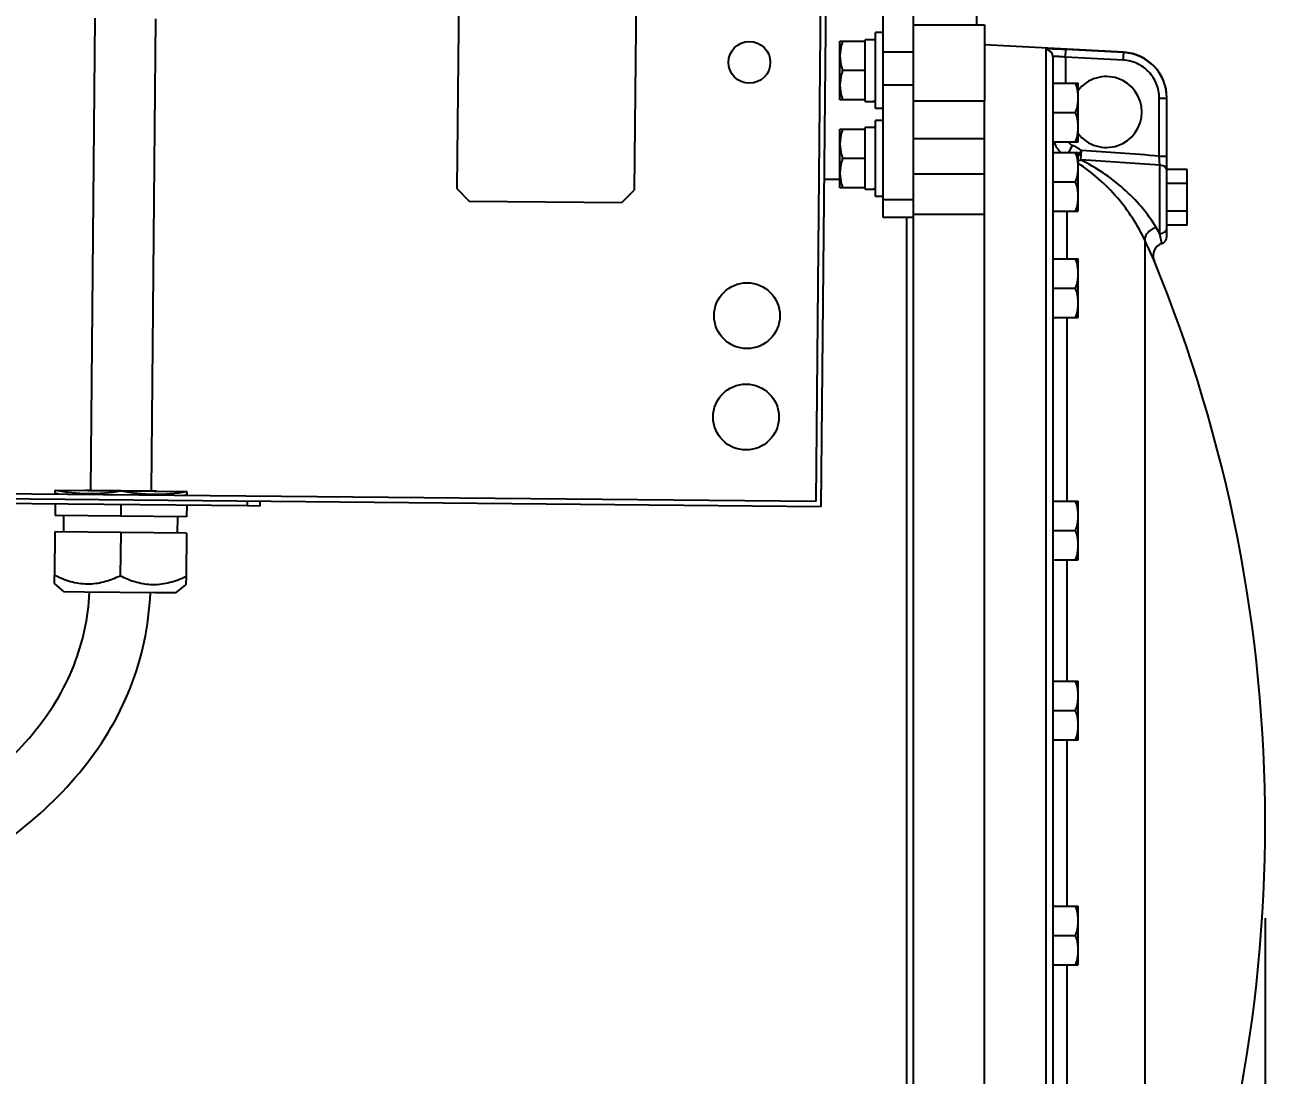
# Model space of a CAD drawing. Header units: millimetres. Extents: x 0 to 10500, y 0 to 7425.
# Drawn here: x 4347.6 to 4837.5, y 4618.6 to 5033.2 of the extents above; entities that cross this region are included whole.
import ezdxf

# ---------------------------------------------------------------- set-up
doc = ezdxf.new("R2010")
doc.units = ezdxf.units.MM
doc.header["$LTSCALE"] = 577.5
doc.layers.get('0').update_dxf_attribs({"linetype": 'CONTINUOUS'})
for name, color, linetype in [('02___PRT_ALL_AXES', 7, 'CONTINUOUS'), ('AXES', 7, 'CONTINUOUS'), ('DTM_AXES', 7, 'CONTINUOUS')]:
    doc.layers.add(name, color=color, linetype=linetype)
doc.styles.add('TEXTSTYLE_3', font='txt')
doc.dimstyles.new('DIMSTYLE_2', dxfattribs={"dimtxt": 75, "dimasz": 3.5, "dimexe": 1.5, "dimexo": 1.5, "dimgap": 18.75, "dimtad": 1, "dimdec": 1, "dimtxsty": 'TEXTSTYLE_3', "dimblk": '_FILLED', "dimblk1": '_FILLED', "dimblk2": '_FILLED', "dimcen": 0.09, "dimadec": 1, "dimazin": 2, "dimtp": 0.1, "dimtm": 0.1, "dimtfac": 1, "dimtdec": 1, "dimtofl": 0, "dimtmove": 0, "dimatfit": 3, "dimldrblk": '_FILLED', "dimfxl": 1, "dimtolj": 1, "dimarcsym": 0})

# ---------------------------------------------------------------- blocks, each defined once
blk = doc.blocks.new('_FILLED')
at = {"color": 0, "linetype": 'ByBlock'}
blk.add_solid([(0, 0), (-1, 0.21), (-1, -0.21)], dxfattribs=at)
blk = doc.blocks.new('*D22')
at = {"color": 2, "linetype": 'Continuous', "transparency": 16777216}
for p, q in [((4837.47, 4680.67), (4837.47, 3823.25)), ((1781.64, 4476.17), (1781.64, 3823.25)), ((1781.64, 3823.25), (1781.64, 3803)), ((4837.47, 3823.25), (4837.47, 3803)), ((1781.64, 3804.5), (3309.56, 3804.5)), ((4837.47, 3804.5), (3309.56, 3804.5))]:
    blk.add_line(p, q, dxfattribs=at)
at = {"color": 2, "linetype": 'Continuous', "transparency": 16777216, "xscale": 3.5, "yscale": 3.5, "zscale": 3.5, "rotation": 180}
blk.add_blockref('_FILLED', (1781.64, 3804.5), dxfattribs=at)
at = {"color": 2, "linetype": 'Continuous', "transparency": 16777216, "xscale": 3.5, "yscale": 3.5, "zscale": 3.5}
blk.add_blockref('_FILLED', (4837.47, 3804.5), dxfattribs=at)
at = {"color": 2, "linetype": 'Continuous', "transparency": 16777216, "insert": (3309.56, 3898.25), "char_height": 75, "width": 300, "attachment_point": 2, "line_spacing_factor": 0.9, "style": 'TEXTSTYLE_3'}
blk.add_mtext('3056', dxfattribs=at)
blk = doc.blocks.new('*D27')
at = {"color": 2, "linetype": 'Continuous', "transparency": 16777216}
for p, q in [((4837.47, 4680.67), (4837.47, 4221.23)), ((3948.64, 4306.67), (3948.64, 4221.23)), ((3948.64, 4221.23), (3948.64, 4200.98)), ((4837.47, 4221.23), (4837.47, 4200.98)), ((3948.64, 4202.48), (4393.06, 4202.48)), ((4837.47, 4202.48), (4393.06, 4202.48))]:
    blk.add_line(p, q, dxfattribs=at)
at = {"color": 2, "linetype": 'Continuous', "transparency": 16777216, "xscale": 3.5, "yscale": 3.5, "zscale": 3.5, "rotation": 180}
blk.add_blockref('_FILLED', (3948.64, 4202.48), dxfattribs=at)
at = {"color": 2, "linetype": 'Continuous', "transparency": 16777216, "xscale": 3.5, "yscale": 3.5, "zscale": 3.5}
blk.add_blockref('_FILLED', (4837.47, 4202.48), dxfattribs=at)
at = {"color": 2, "linetype": 'Continuous', "transparency": 16777216, "insert": (4393.06, 4296.23), "char_height": 75, "width": 225, "attachment_point": 2, "line_spacing_factor": 0.9, "style": 'TEXTSTYLE_3'}
blk.add_mtext('889', dxfattribs=at)

msp = doc.modelspace()

# ---------------------------------------------------------------- linework, layer by layer
at = {"color": 3, "linetype": 'Continuous'}
for p, q in [((4523.81, 5542.49), (4518.3, 4968.58)), ((4593.81, 5541.82), (4588.3, 4967.91)), ((4669.54, 4972.17), (4663.34, 4972.17)), ((4518.3, 4968.58), (4523.11, 4963.69)), ((4583.4, 4963.11), (4588.3, 4967.91)), ((4523.11, 4963.69), (4583.4, 4963.11)), ((4695.76, 4957.17), (4695.76, 4464.17))]:
    msp.add_line(p, q, dxfattribs=at)
at = {"color": 7, "linetype": 'Continuous'}
for p, q in [((4660.12, 4845.15), (4666.81, 5541.12)), ((4662.11, 4843.13), (4668.83, 5543.1)), ((4686.64, 4957.17), (4686.64, 5117.17)), ((4373.65, 4849.37), (4375.44, 5035.89)), ((4397.65, 4849.14), (4399.44, 5035.66)), ((4698.64, 5003.17), (4698.64, 5037.57)), ((4698.64, 5033.17), (4726.64, 5033.17)), ((4726.64, 5033.17), (4726.64, 5003.17)), ((4679.54, 5002.97), (4679.54, 5027.37)), ((4686.64, 5022.6), (4698.64, 5022.6)), ((4781.59, 5022.4), (4726.64, 5025.28)), ((4750.8, 5023.56), (4750.8, 4412.33)), ((4758.64, 5020.47), (4758.8, 5023.47)), ((4781.59, 5022.28), (4758.8, 5023.47)), ((4781.43, 5019.28), (4781.59, 5022.28)), ((4781.59, 5022.28), (4781.59, 5022.4)), ((4753.64, 5020.56), (4753.64, 4415.33)), ((4758.64, 5020.47), (4758.64, 5010.26)), ((4781.43, 5019.28), (4758.64, 5020.47)), ((4686.64, 5009.54), (4698.64, 5009.54)), ((4698.64, 5003.17), (4726.64, 5003.17)), ((4795.64, 4981.43), (4795.64, 5004.29)), ((4795.64, 5004.29), (4798.64, 5004.29)), ((4798.64, 4949.72), (4798.64, 5004.42)), ((4679.54, 4968.33), (4679.54, 4992.73)), ((4759.92, 4982.8), (4761.37, 4985.63)), ((4763.64, 4981.38), (4764.97, 4983.65)), ((4764.71, 4979.92), (4764.97, 4983.65)), ((4795.8, 4977.9), (4795.64, 4981.43)), ((4795.64, 4981.43), (4798.64, 4981.43)), ((4795.8, 4950.77), (4795.8, 4977.9)), ((4806.64, 4976.14), (4798.64, 4976.14)), ((4806.64, 4954.2), (4806.64, 4976.14)), ((4806.64, 4970.66), (4798.64, 4970.66)), ((4698.64, 4964.11), (4686.64, 4964.11)), ((4698.64, 4957.17), (4686.64, 4957.17)), ((4759.09, 4959.63), (4759.09, 4940.81)), ((4806.64, 4959.69), (4798.64, 4959.69)), ((4795.8, 4950.77), (4794.4, 4953.17)), ((4806.64, 4954.2), (4798.64, 4954.2)), ((4790.06, 4488.43), (4790.06, 4947.91)), ((4793.57, 4940.24), (4790.06, 4947.91)), ((4796.6, 4946.88), (4795.8, 4950.77)), ((4759.09, 4917.64), (4759.09, 4845.27)), ((4044.15, 4851.06), (4660.12, 4845.15)), ((4359.66, 4848.36), (4359.67, 4849.49)), ((4359.67, 4849.49), (4385.65, 4849.24)), ((4042.13, 4849.08), (4662.11, 4843.13)), ((4435.6, 4843.31), (4143.61, 4846.11)), ((4360.8, 4848.02), (4359.66, 4848.36)), ((4385.65, 4849.24), (4411.63, 4848.99)), ((4410.48, 4847.54), (4411.62, 4847.86)), ((4411.63, 4848.99), (4411.62, 4847.86)), ((4435.6, 4843.31), (4435.62, 4845.31)), ((4440.6, 4843.26), (4440.62, 4845.26)), ((4359.62, 4844.03), (4359.58, 4839.54)), ((4385.6, 4843.79), (4385.56, 4839.29)), ((4411.58, 4843.54), (4411.54, 4839.04)), ((4440.6, 4843.26), (4435.6, 4843.31)), ((4385.56, 4839.29), (4359.58, 4839.54)), ((4411.54, 4839.04), (4385.56, 4839.29)), ((4359.51, 4833.04), (4359.35, 4816.04)), ((4385.49, 4832.79), (4359.51, 4833.04)), ((4385.49, 4832.79), (4385.33, 4815.79)), ((4411.47, 4832.54), (4385.49, 4832.79)), ((4411.47, 4832.54), (4411.31, 4815.54)), ((4759.09, 4822.1), (4759.09, 4774.18)), ((4359.32, 4812.71), (4359.35, 4816.04)), ((4411.31, 4815.54), (4411.28, 4812.21)), ((4363.23, 4809.39), (4359.32, 4812.71)), ((4407.3, 4808.97), (4411.28, 4812.21)), ((4759.09, 4751.02), (4759.09, 4685.33)), ((4726.64, 4712.9), (4726.64, 4724.04)), ((4759.09, 4662.16), (4759.09, 4600.82))]:
    msp.add_line(p, q, dxfattribs=at)
for centre, radius, start, end in [((4750.65, 5020.56), 3, 0.0395, 87.0456), ((4780.64, 5004.42), 18, 0, 87), ((4780.64, 5004.3), 18, 0.3928, 86.9911), ((4774.74, 4998.82), 14, 217.4909, 142.5091), ((4780.65, 5004.29), 18, 0.0002, 0.4015), ((4728.61, 4921.72), 71.81, 59.5779, 62.8628), ((4274.15, -2016.03), 7016.86, 85.737869, 85.988949), ((3986.73, -7196.27), 12201.02, 86.197838, 86.344137), ((4795.64, 4949.72), 3, 288.5539, 360), ((4798.19, 4942.14), 5, 108.5538, 202.3666), ((4372.53, 4836.08), 23.5, 269.4562, 271.9178), ((4398.52, 4835.83), 23.5, 266.9825, 269.4507)]:
    msp.add_arc(centre, radius, start, end, dxfattribs=at)
for centre, start_param, end_param in [((4679.54, 5015.17), 4.712389, 4.907655), ((4683.64, 5015.17), -1.667976, -1.570796), ((4679.54, 4980.53), 4.712389, 4.907655), ((4683.64, 4980.53), -1.667976, -1.570796)]:
    msp.add_ellipse(centre, major_axis=(21.13, 0), ratio=0.57735, start_param=start_param, end_param=end_param, dxfattribs=at)
for points, knots in [([(4758.8, 5023.47), (4757.78, 5023.52), (4756.29, 5023.59), (4754.4, 5023.66), (4753.2, 5023.69), (4752.22, 5023.7), (4751.5, 5023.69), (4751.05, 5023.65), (4750.86, 5023.61), (4750.8, 5023.57), (4750.8, 5023.56)], [0, 0, 0, 0, 0.383135, 0.555807, 0.706754, 0.830262, 0.921809, 0.978324, 0.993125, 1, 1, 1, 1]), ([(4758.64, 5020.47), (4758.01, 5020.53), (4756.83, 5020.62), (4755.44, 5020.69), (4754.54, 5020.71), (4754.07, 5020.69), (4753.81, 5020.67), (4753.64, 5020.6), (4753.64, 5020.56)], [0, 0, 0, 0, 0.380543, 0.703277, 0.826945, 0.918866, 0.976086, 1, 1, 1, 1]), ([(4795.64, 5004.29), (4795.64, 5006.18), (4794.92, 5009.99), (4791.79, 5014.87), (4787.08, 5018.25), (4783.31, 5019.18), (4781.43, 5019.28)], [0, 0, 0, 0, 0.250002, 0.500002, 0.750002, 1, 1, 1, 1]), ([(4764.71, 4979.92), (4764.62, 4979.86), (4764.29, 4979.63), (4763.92, 4979.44), (4763.64, 4979.35)], [0, 0, 0, 0, 0.272759, 1, 1, 1, 1]), ([(4790.06, 4947.91), (4787.24, 4954.05), (4779.71, 4965.63), (4769.38, 4974.8), (4763.64, 4978.57)], [0, 0, 0, 0, 0.495808, 1, 1, 1, 1]), ([(4794.4, 4953.17), (4791.02, 4958.93), (4782.04, 4969.29), (4770.75, 4976.86), (4764.71, 4979.92)], [0, 0, 0, 0, 0.496305, 1, 1, 1, 1]), ([(4795.8, 4977.9), (4796.17, 4977.88), (4796.89, 4977.76), (4797.82, 4977.32), (4798.47, 4976.64), (4798.64, 4976.07), (4798.64, 4975.8)], [0, 0, 0, 0, 0.289059, 0.555942, 0.790537, 1, 1, 1, 1]), ([(4794.4, 4953.17), (4793.7, 4952.97), (4792.39, 4952.37), (4790.83, 4951.07), (4789.9, 4949.52), (4789.89, 4948.36), (4790.06, 4947.91)], [0, 0, 0, 0, 0.292435, 0.569202, 0.805176, 1, 1, 1, 1]), ([(4795.8, 4950.77), (4796.52, 4950.8), (4797.6, 4951.16), (4798.48, 4952.21), (4798.64, 4952.84), (4798.64, 4953.15)], [0, 0, 0, 0, 0.533547, 0.774765, 1, 1, 1, 1]), ([(4359.67, 4849.49), (4363.96, 4848.75), (4372.65, 4847.79), (4381.36, 4848.58), (4385.65, 4849.24)], [0, 0, 0, 0, 0.5, 1, 1, 1, 1]), ([(4385.65, 4849.24), (4389.94, 4848.5), (4398.63, 4847.55), (4407.34, 4848.33), (4411.63, 4848.99)], [0, 0, 0, 0, 0.5, 1, 1, 1, 1]), ([(4359.35, 4816.04), (4361.39, 4815.04), (4365.57, 4813.32), (4370.08, 4812.6), (4372.31, 4812.58)], [0, 0, 0, 0, 0.503684, 1, 1, 1, 1]), ([(4373.32, 4812.59), (4375.39, 4812.66), (4379.54, 4813.37), (4383.43, 4814.91), (4385.33, 4815.79)], [0, 0, 0, 0, 0.496497, 1, 1, 1, 1]), ([(4385.33, 4815.79), (4387.21, 4814.87), (4391.07, 4813.26), (4395.21, 4812.47), (4397.28, 4812.36)], [0, 0, 0, 0, 0.503503, 1, 1, 1, 1]), ([(4398.29, 4812.33), (4400.52, 4812.31), (4405.04, 4812.94), (4409.26, 4814.58), (4411.31, 4815.54)], [0, 0, 0, 0, 0.496317, 1, 1, 1, 1]), ([(3828.59, 4735.63), (3840.12, 4729.08), (3874.6, 4711.28), (3934.66, 4687.54), (4008.31, 4667.42), (4082.07, 4654.58), (4157.12, 4651.61), (4221.25, 4659.6), (4271.11, 4674.12), (4307.06, 4689.53), (4341.1, 4710.04), (4370.42, 4736.64), (4390.9, 4769.5), (4396.67, 4795.66), (4397.21, 4809.05)], [0, 0, 0, 0, 0.061211, 0.17918, 0.297149, 0.415118, 0.533087, 0.651057, 0.710041, 0.769026, 0.82801, 0.886995, 0.94598, 1, 1, 1, 1]), ([(3850.46, 4750.97), (3858.24, 4746.79), (3887.95, 4731.84), (3942.17, 4710.38), (4013.6, 4690.86), (4084.79, 4678.5), (4156.19, 4675.7), (4216.71, 4683.28), (4263.04, 4696.79), (4296.19, 4711.01), (4326.94, 4729.59), (4352, 4752.51), (4368.16, 4778.72), (4372.7, 4798.84), (4373.2, 4809.27)], [0, 0, 0, 0, 0.043609, 0.16395, 0.284292, 0.404634, 0.524976, 0.645317, 0.705488, 0.765659, 0.82583, 0.886001, 0.946172, 1, 1, 1, 1])]:
    msp.add_open_spline(points, degree=3, knots=knots, dxfattribs=at)
for points in [[(4754.1, 4987.09), (4754.61, 4985.48), (4755.57, 4983.95), (4756.8, 4982.8)], [(4759.64, 4987.09), (4760.09, 4986.49), (4760.69, 4985.97), (4761.37, 4985.63)]]:
    msp.add_open_spline(points, degree=3, dxfattribs=at)
at = {"layer": '02___PRT_ALL_AXES', "color": 7, "linetype": 'Continuous'}
for p, q in [((4669.54, 5003.59), (4669.54, 5026.75)), ((4669.54, 5026.75), (4679.54, 5026.75)), ((4683.64, 5027.37), (4679.54, 5027.37)), ((4683.64, 5000.17), (4683.64, 5030.17)), ((4686.64, 5030.17), (4683.64, 5030.17)), ((4679.54, 5015.17), (4670.58, 5015.17)), ((4753.64, 5010.26), (4763.64, 5010.26)), ((4763.64, 4987.09), (4763.64, 5010.26)), ((4679.54, 5003.59), (4669.54, 5003.59)), ((4686.64, 5000.17), (4683.64, 5000.17)), ((4753.64, 4998.67), (4762.61, 4998.67)), ((4669.54, 4968.95), (4669.54, 4992.11)), ((4669.54, 4992.11), (4679.54, 4992.11)), ((4683.64, 4992.73), (4679.54, 4992.73)), ((4683.64, 4965.53), (4683.64, 4995.53)), ((4686.64, 4995.53), (4683.64, 4995.53)), ((4753.64, 4987.09), (4763.64, 4987.09)), ((4753.64, 4982.8), (4763.64, 4982.8)), ((4763.64, 4959.63), (4763.64, 4982.8)), ((4679.54, 4980.53), (4670.58, 4980.53)), ((4679.54, 4968.95), (4669.54, 4968.95)), ((4753.64, 4971.22), (4762.61, 4971.22)), ((4686.64, 4965.53), (4683.64, 4965.53)), ((4753.64, 4959.63), (4763.64, 4959.63)), ((4753.64, 4940.81), (4763.64, 4940.81)), ((4763.64, 4917.64), (4763.64, 4940.81)), ((4753.64, 4929.22), (4762.61, 4929.22)), ((4753.64, 4917.64), (4763.64, 4917.64)), ((4753.64, 4845.27), (4763.64, 4845.27)), ((4763.64, 4822.1), (4763.64, 4845.27)), ((4753.64, 4833.68), (4762.61, 4833.68)), ((4753.64, 4822.1), (4763.64, 4822.1)), ((4753.64, 4774.18), (4763.64, 4774.18)), ((4763.64, 4751.02), (4763.64, 4774.18)), ((4753.64, 4762.6), (4762.61, 4762.6)), ((4753.64, 4751.02), (4763.64, 4751.02)), ((4753.64, 4685.33), (4763.64, 4685.33)), ((4763.64, 4662.16), (4763.64, 4685.33)), ((4753.64, 4673.74), (4762.61, 4673.74)), ((4753.64, 4662.16), (4763.64, 4662.16))]:
    msp.add_line(p, q, dxfattribs=at)
for points, knots in [([(4670.58, 5026.75), (4670.42, 5026.28), (4669.85, 5024.4), (4669.54, 5022.43), (4669.54, 5020.96)], [0, 0, 0, 0, 0.2519, 1, 1, 1, 1]), ([(4669.54, 5020.96), (4669.54, 5019.49), (4669.85, 5017.52), (4670.42, 5015.64), (4670.58, 5015.17)], [0, 0, 0, 0, 0.7481, 1, 1, 1, 1]), ([(4670.58, 5015.17), (4670.42, 5014.7), (4669.85, 5012.82), (4669.54, 5010.85), (4669.54, 5009.38)], [0, 0, 0, 0, 0.2519, 1, 1, 1, 1]), ([(4669.54, 5009.38), (4669.54, 5007.91), (4669.85, 5005.94), (4670.42, 5004.06), (4670.58, 5003.59)], [0, 0, 0, 0, 0.7481, 1, 1, 1, 1]), ([(4763.64, 5004.47), (4763.64, 5005.94), (4763.34, 5007.91), (4762.77, 5009.79), (4762.61, 5010.26)], [0, 0, 0, 0, 0.7481, 1, 1, 1, 1]), ([(4762.61, 4998.67), (4762.77, 4999.14), (4763.34, 5001.02), (4763.64, 5003), (4763.64, 5004.47)], [0, 0, 0, 0, 0.2519, 1, 1, 1, 1]), ([(4763.64, 4992.88), (4763.64, 4994.35), (4763.34, 4996.33), (4762.77, 4998.2), (4762.61, 4998.67)], [0, 0, 0, 0, 0.7481, 1, 1, 1, 1]), ([(4670.58, 4992.11), (4670.42, 4991.64), (4669.85, 4989.76), (4669.54, 4987.79), (4669.54, 4986.32)], [0, 0, 0, 0, 0.2519, 1, 1, 1, 1]), ([(4762.61, 4987.09), (4762.77, 4987.56), (4763.34, 4989.44), (4763.64, 4991.41), (4763.64, 4992.88)], [0, 0, 0, 0, 0.2519, 1, 1, 1, 1]), ([(4669.54, 4986.32), (4669.54, 4984.85), (4669.85, 4982.88), (4670.42, 4981), (4670.58, 4980.53)], [0, 0, 0, 0, 0.7481, 1, 1, 1, 1]), ([(4763.64, 4977.01), (4763.64, 4978.48), (4763.34, 4980.45), (4762.77, 4982.33), (4762.61, 4982.8)], [0, 0, 0, 0, 0.7481, 1, 1, 1, 1]), ([(4670.58, 4980.53), (4670.42, 4980.06), (4669.85, 4978.18), (4669.54, 4976.21), (4669.54, 4974.74)], [0, 0, 0, 0, 0.2519, 1, 1, 1, 1]), ([(4762.61, 4971.22), (4762.77, 4971.69), (4763.34, 4973.57), (4763.64, 4975.54), (4763.64, 4977.01)], [0, 0, 0, 0, 0.2519, 1, 1, 1, 1]), ([(4669.54, 4974.74), (4669.54, 4973.27), (4669.85, 4971.29), (4670.42, 4969.42), (4670.58, 4968.95)], [0, 0, 0, 0, 0.7481, 1, 1, 1, 1]), ([(4763.64, 4965.43), (4763.64, 4966.9), (4763.34, 4968.87), (4762.77, 4970.75), (4762.61, 4971.22)], [0, 0, 0, 0, 0.7481, 1, 1, 1, 1]), ([(4762.61, 4959.63), (4762.77, 4960.1), (4763.34, 4961.98), (4763.64, 4963.95), (4763.64, 4965.43)], [0, 0, 0, 0, 0.2519, 1, 1, 1, 1]), ([(4763.64, 4935.02), (4763.64, 4936.49), (4763.34, 4938.46), (4762.77, 4940.34), (4762.61, 4940.81)], [0, 0, 0, 0, 0.7481, 1, 1, 1, 1]), ([(4762.61, 4929.22), (4762.77, 4929.69), (4763.34, 4931.57), (4763.64, 4933.55), (4763.64, 4935.02)], [0, 0, 0, 0, 0.2519, 1, 1, 1, 1]), ([(4763.64, 4923.43), (4763.64, 4924.9), (4763.34, 4926.87), (4762.77, 4928.75), (4762.61, 4929.22)], [0, 0, 0, 0, 0.7481, 1, 1, 1, 1]), ([(4762.61, 4917.64), (4762.77, 4918.11), (4763.34, 4919.99), (4763.64, 4921.96), (4763.64, 4923.43)], [0, 0, 0, 0, 0.2519, 1, 1, 1, 1]), ([(4763.64, 4839.48), (4763.64, 4840.95), (4763.34, 4842.92), (4762.77, 4844.8), (4762.61, 4845.27)], [0, 0, 0, 0, 0.7481, 1, 1, 1, 1]), ([(4762.61, 4833.68), (4762.77, 4834.15), (4763.34, 4836.03), (4763.64, 4838.01), (4763.64, 4839.48)], [0, 0, 0, 0, 0.2519, 1, 1, 1, 1]), ([(4763.64, 4827.89), (4763.64, 4829.36), (4763.34, 4831.33), (4762.77, 4833.21), (4762.61, 4833.68)], [0, 0, 0, 0, 0.7481, 1, 1, 1, 1]), ([(4762.61, 4822.1), (4762.77, 4822.57), (4763.34, 4824.45), (4763.64, 4826.42), (4763.64, 4827.89)], [0, 0, 0, 0, 0.2519, 1, 1, 1, 1]), ([(4763.64, 4768.39), (4763.64, 4769.86), (4763.34, 4771.83), (4762.77, 4773.71), (4762.61, 4774.18)], [0, 0, 0, 0, 0.7481, 1, 1, 1, 1]), ([(4762.61, 4762.6), (4762.77, 4763.07), (4763.34, 4764.95), (4763.64, 4766.92), (4763.64, 4768.39)], [0, 0, 0, 0, 0.2519, 1, 1, 1, 1]), ([(4763.64, 4756.81), (4763.64, 4758.28), (4763.34, 4760.25), (4762.77, 4762.13), (4762.61, 4762.6)], [0, 0, 0, 0, 0.7481, 1, 1, 1, 1]), ([(4762.61, 4751.02), (4762.77, 4751.48), (4763.34, 4753.36), (4763.64, 4755.34), (4763.64, 4756.81)], [0, 0, 0, 0, 0.2519, 1, 1, 1, 1]), ([(4763.64, 4679.53), (4763.64, 4681.01), (4763.34, 4682.98), (4762.77, 4684.86), (4762.61, 4685.33)], [0, 0, 0, 0, 0.7481, 1, 1, 1, 1]), ([(4762.61, 4673.74), (4762.77, 4674.21), (4763.34, 4676.09), (4763.64, 4678.06), (4763.64, 4679.53)], [0, 0, 0, 0, 0.2519, 1, 1, 1, 1]), ([(4763.64, 4667.95), (4763.64, 4669.42), (4763.34, 4671.39), (4762.77, 4673.27), (4762.61, 4673.74)], [0, 0, 0, 0, 0.7481, 1, 1, 1, 1]), ([(4762.61, 4662.16), (4762.77, 4662.63), (4763.34, 4664.51), (4763.64, 4666.48), (4763.64, 4667.95)], [0, 0, 0, 0, 0.2519, 1, 1, 1, 1])]:
    msp.add_open_spline(points, degree=3, knots=knots, dxfattribs=at)
at = {"layer": 'AXES', "color": 7, "linetype": 'Continuous'}
for p, q in [((4723.64, 5033.17), (4723.64, 5546.17)), ((4698.64, 4441.17), (4698.64, 5003.17)), ((4726.64, 4723.44), (4726.64, 5003.17)), ((4726.64, 4988.17), (4698.64, 4988.17)), ((4726.64, 4974.26), (4698.64, 4974.26)), ((4726.64, 4958.37), (4698.64, 4958.37)), ((4726.64, 4441.17), (4726.64, 4712.9))]:
    msp.add_line(p, q, dxfattribs=at)
msp.add_arc((4253.9, 4718.17), 583.57, 337.6334, 22.3666, dxfattribs=at)
at = {"layer": 'DTM_AXES', "color": 7, "linetype": 'Continuous'}
for p, q in [((4347.65, 4849.61), (4347.63, 4849.61)), ((4359.65, 4849.49), (4359.67, 4849.49)), ((4373.65, 4849.37), (4371.65, 4849.39)), ((4397.65, 4849.14), (4373.65, 4849.37)), ((4360.8, 4848.02), (4359.66, 4848.36)), ((4399.65, 4849.12), (4397.65, 4849.14)), ((4410.48, 4847.54), (4411.62, 4847.86)), ((4411.65, 4849), (4411.63, 4849)), ((4363, 4833.01), (4363.06, 4839.51)), ((4407.99, 4832.58), (4408.06, 4839.08)), ((4363.23, 4809.39), (4359.32, 4812.71)), ((4407.3, 4808.97), (4411.28, 4812.21)), ((4371.27, 4809.32), (4363.23, 4809.39)), ((4399.27, 4809.05), (4371.27, 4809.32)), ((4407.3, 4808.97), (4399.27, 4809.05))]:
    msp.add_line(p, q, dxfattribs=at)
for centre, radius in [((4633.79, 5018.41), 8.25), ((4632.83, 4918.42), 13), ((4632.44, 4878.42), 13)]:
    msp.add_circle(centre, radius, dxfattribs=at)

# ---------------------------------------------------------------- dimensions: what is measured, and where the dimension line sits
at = {"color": 2, "linetype": 'Continuous'}
for base, p2, text, picture, middle in [((1781.64, 3804.5), (1781.64, 4477.67), '3056', '*D22', (3309.56, 3804.5)), ((3948.64, 4202.48), (3948.64, 4308.17), '889', '*D27', (4390.71, 4202.48))]:
    dim = msp.add_linear_dim(base=base, p1=(4837.47, 4682.17), p2=p2, angle=180, text=text, dimstyle='DIMSTYLE_2', dxfattribs=at)
    dim.commit()
    dim.dimension.update_dxf_attribs({"geometry": picture, "text_midpoint": middle, "dimtype": 160})

doc.saveas('drawing.dxf')
